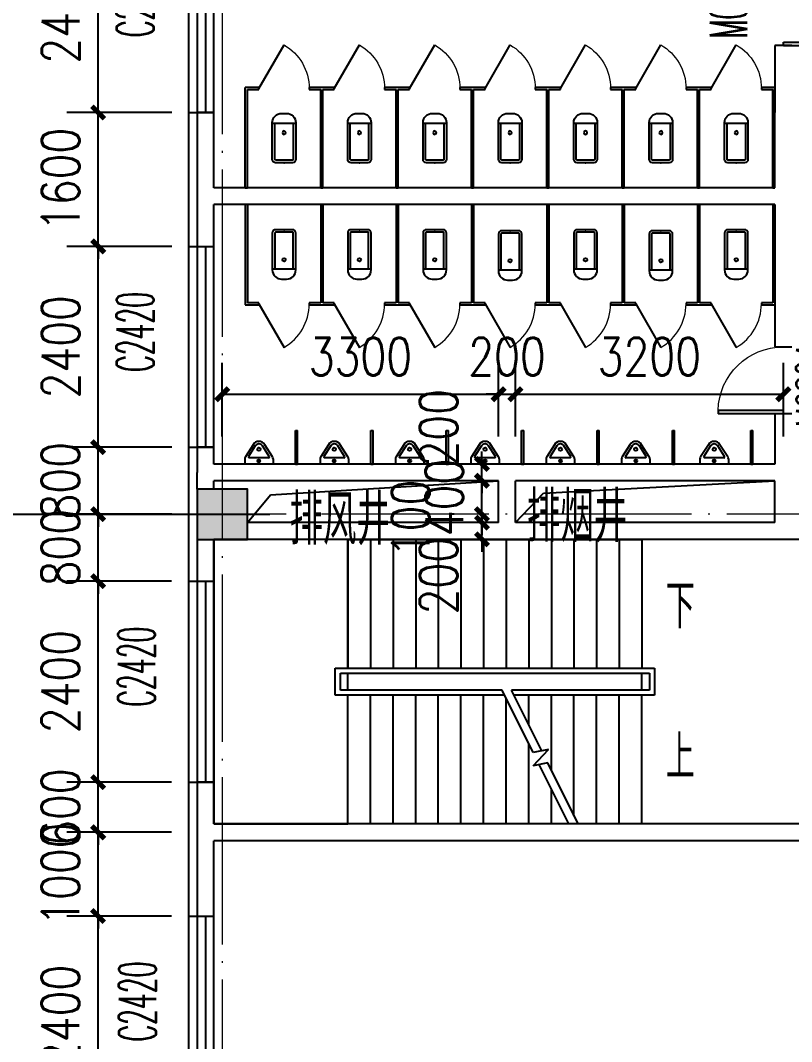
# Model space of a CAD drawing. Extents: x 1417642 to 3570900, y 124798 to 1191112.
# Drawn here: x 1508993 to 1518201, y 184533 to 196733 of the extents above; entities that cross this region are included whole.
import ezdxf

# ---------------------------------------------------------------- set-up
doc = ezdxf.new("R2010")
doc.units = 0
doc.header["$LTSCALE"] = 1000
doc.header["$MEASUREMENT"] = 0
doc.linetypes.add('DOTE', pattern=[2.42, 2, -0.2, 0.02, -0.2])
doc.layers.get('0').update_dxf_attribs({"linetype": 'CONTINUOUS'})
doc.layers.get('Defpoints').update_dxf_attribs({"linetype": 'CONTINUOUS'})
for name, color, linetype in [('colu', 2, 'CONTINUOUS'), ('COLUMN', 9, 'CONTINUOUS'), ('DIM_SYMB', 3, 'CONTINUOUS'), ('DOTE', 1, 'DOTE'), ('LATRINE', 6, 'CONTINUOUS'), ('LVTRY', 6, 'CONTINUOUS'), ('PUB_DIM', 3, 'CONTINUOUS'), ('PUB_HATCH', 8, 'CONTINUOUS'), ('PUB_TEXT', 40, 'CONTINUOUS'), ('STAIR', 2, 'CONTINUOUS'), ('SURFACE', 6, 'CONTINUOUS'), ('tiaozheng', 20, 'CONTINUOUS'), ('WALL', 4, 'CONTINUOUS'), ('WINDOW', 2, 'CONTINUOUS'), ('WINDOW_TEXT', 7, 'CONTINUOUS'), ('屋面轮廓', 101, 'CONTINUOUS'), ('柱填充', 8, 'CONTINUOUS')]:
    doc.layers.add(name, color=color, linetype=linetype)
doc.styles.add('_TCH_DIM', font='ROMANS', dxfattribs={"width": 0.7, "bigfont": 'Z'})
doc.styles.add('_TCH_WINDOW', font='ROMANS.shx', dxfattribs={"width": 0.7, "height": 400, "bigfont": 'Z.shx'})
doc.styles.add('DIM_FONT', font='SIMPLEX.shx', dxfattribs={"width": 0.8})
doc.styles.add('Z', font='ROMANS', dxfattribs={"width": 0.7, "bigfont": 'Z'})
doc.dimstyles.new('DIMN150', dxfattribs={"dimscale": 1.5, "dimtxt": 300, "dimasz": 100, "dimexe": 250, "dimexo": 300, "dimgap": 150, "dimtad": 1, "dimdec": 0, "dimzin": 0, "dimdsep": 46, "dimtxsty": 'DIM_FONT', "dimblk": 'ARCHTICK', "dimcen": 0.09, "dimdle": 1.5, "dimclrt": 7, "dimazin": 2, "dimtfac": 1, "dimtdec": 0, "dimtix": 1, "dimtmove": 2, "dimatfit": 3, "dimldrblk": 'ARCHTICK', "dimfxl": 1, "dimtolj": 1, "dimtzin": 0, "dimarcsym": 0})

# ---------------------------------------------------------------- blocks, each defined once
blk = doc.blocks.new('i89')
at = {"layer": '柱填充'}
h = blk.add_hatch(color=256, dxfattribs=at)
h.paths.add_polyline_path([(1555333, 501498), (1555333, 502098), (1554733, 502098), (1554733, 501498)])
h.paths.add_polyline_path([(1525733, 501498), (1525733, 502098), (1525133, 502098), (1525133, 501498)])
h.paths.add_polyline_path([(1517733, 501498), (1517733, 502098), (1517133, 502098), (1517133, 501498)])
h.paths.add_polyline_path([(1509733, 501498), (1509733, 502098), (1509133, 502098), (1509133, 501498)])
h.paths.add_polyline_path([(1501733, 501498), (1501733, 502098), (1501133, 502098), (1501133, 501498)])
h.paths.add_polyline_path([(1498133, 501498), (1498133, 502098), (1497533, 502098), (1497533, 501498)])
h.paths.add_polyline_path([(1498133, 529448), (1498133, 530148), (1497433, 530148), (1497433, 529448)])
h.paths.add_polyline_path([(1498133, 537448), (1498133, 538148), (1497433, 538148), (1497433, 537448)])
h.paths.add_polyline_path([(1541783, 545398), (1541783, 546098), (1541083, 546098), (1541083, 545398)])
h.paths.add_polyline_path([(1565333, 559098), (1565333, 559698), (1564733, 559698), (1564733, 559098)])
h.paths.add_polyline_path([(1565383, 549098), (1565383, 549798), (1564683, 549798), (1564683, 549098)])
h.paths.add_polyline_path([(1565333, 545498), (1565333, 546098), (1564733, 546098), (1564733, 545498)])
h.paths.add_polyline_path([(1565383, 538098), (1564683, 538098), (1564683, 537498), (1565383, 537498)])
h.paths.add_polyline_path([(1565333, 529498), (1565333, 530098), (1564733, 530098), (1564733, 529498)])
h.paths.add_polyline_path([(1565333, 519498), (1565333, 520098), (1564733, 520098), (1564733, 519498)])
h.paths.add_polyline_path([(1565333, 511498), (1565333, 512098), (1564733, 512098), (1564733, 511498)])
h.paths.add_polyline_path([(1565333, 501498), (1565333, 502098), (1564733, 502098), (1564733, 501498)])
h.paths.add_polyline_path([(1555333, 559098), (1555333, 559698), (1554733, 559698), (1554733, 559098)])
h.paths.add_polyline_path([(1555333, 549098), (1555333, 549698), (1554733, 549698), (1554733, 549098)])
h.paths.add_polyline_path([(1555333, 545498), (1555333, 546098), (1554733, 546098), (1554733, 545498)])
h.paths.add_polyline_path([(1555333, 537498), (1555333, 538098), (1554733, 538098), (1554733, 537498)])
h.paths.add_polyline_path([(1555433, 529448), (1555433, 530148), (1554733, 530148), (1554733, 529448)])
h.paths.add_polyline_path([(1555433, 519448), (1555433, 520148), (1554733, 520148), (1554733, 519448)])
h.paths.add_polyline_path([(1555433, 511498), (1555433, 512198), (1554733, 512198), (1554733, 511498)])
h.paths.add_polyline_path([(1551733, 557298), (1551733, 557898), (1551133, 557898), (1551133, 557298)])
h.paths.add_polyline_path([(1551783, 549098), (1551783, 549798), (1551083, 549798), (1551083, 549098)])
h.paths.add_polyline_path([(1551733, 545498), (1551733, 546098), (1551133, 546098), (1551133, 545498)])
h.paths.add_polyline_path([(1551733, 537498), (1551733, 538098), (1551133, 538098), (1551133, 537498)])
h.paths.add_polyline_path([(1551733, 529498), (1551733, 530098), (1551133, 530098), (1551133, 529498)])
h.paths.add_polyline_path([(1551733, 519498), (1551733, 520098), (1551133, 520098), (1551133, 519498)])
h.paths.add_polyline_path([(1551783, 511498), (1551783, 512198), (1551083, 512198), (1551083, 511498)])
h.paths.add_polyline_path([(1551733, 501498), (1551733, 502098), (1551133, 502098), (1551133, 501498)])
h.paths.add_polyline_path([(1541733, 559098), (1541733, 559698), (1541133, 559698), (1541133, 559098)])
h.paths.add_polyline_path([(1541733, 557298), (1541733, 557898), (1541133, 557898), (1541133, 557298)])
h.paths.add_polyline_path([(1541783, 549098), (1541783, 549798), (1541083, 549798), (1541083, 549098)])
h.paths.add_polyline_path([(1541733, 537498), (1541733, 538298), (1541133, 538298), (1541133, 537498)])
h.paths.add_polyline_path([(1541733, 519298), (1541733, 520098), (1541133, 520098), (1541133, 519298)])
h.paths.add_polyline_path([(1541833, 511498), (1541833, 512298), (1541033, 512298), (1541033, 511498)])
h.paths.add_polyline_path([(1541733, 501498), (1541733, 502098), (1541133, 502098), (1541133, 501498)])
h.paths.add_polyline_path([(1533733, 559098), (1533733, 559698), (1533133, 559698), (1533133, 559098)])
h.paths.add_polyline_path([(1533783, 549098), (1533783, 549798), (1533083, 549798), (1533083, 549098)])
h.paths.add_polyline_path([(1533733, 545498), (1533733, 546098), (1533133, 546098), (1533133, 545498)])
h.paths.add_polyline_path([(1533733, 537498), (1533733, 538298), (1533133, 538298), (1533133, 537498)])
h.paths.add_polyline_path([(1533733, 519298), (1533733, 520098), (1533133, 520098), (1533133, 519298)])
h.paths.add_polyline_path([(1533833, 511498), (1533833, 512298), (1533033, 512298), (1533033, 511498)])
h.paths.add_polyline_path([(1533733, 501498), (1533733, 502098), (1533133, 502098), (1533133, 501498)])
h.paths.add_polyline_path([(1525733, 559098), (1525733, 559698), (1525133, 559698), (1525133, 559098)])
h.paths.add_polyline_path([(1525783, 549098), (1525783, 549798), (1525083, 549798), (1525083, 549098)])
h.paths.add_polyline_path([(1525733, 545498), (1525733, 546098), (1525133, 546098), (1525133, 545498)])
h.paths.add_polyline_path([(1525733, 537498), (1525733, 538298), (1525133, 538298), (1525133, 537498)])
h.paths.add_polyline_path([(1525733, 519298), (1525733, 520098), (1525133, 520098), (1525133, 519298)])
h.paths.add_polyline_path([(1525833, 511498), (1525833, 512298), (1525033, 512298), (1525033, 511498)])
h.paths.add_polyline_path([(1517733, 559098), (1517733, 559698), (1517133, 559698), (1517133, 559098)])
h.paths.add_polyline_path([(1517783, 549098), (1517783, 549798), (1517083, 549798), (1517083, 549098)])
h.paths.add_polyline_path([(1517733, 545498), (1517733, 546098), (1517133, 546098), (1517133, 545498)])
h.paths.add_polyline_path([(1517733, 537498), (1517733, 538298), (1517133, 538298), (1517133, 537498)])
h.paths.add_polyline_path([(1517733, 519298), (1517733, 520098), (1517133, 520098), (1517133, 519298)])
h.paths.add_polyline_path([(1517833, 511498), (1517833, 512298), (1517033, 512298), (1517033, 511498)])
h.paths.add_polyline_path([(1509733, 559098), (1509733, 559698), (1509133, 559698), (1509133, 559098)])
h.paths.add_polyline_path([(1509783, 549098), (1509783, 549798), (1509083, 549798), (1509083, 549098)])
h.paths.add_polyline_path([(1509733, 545498), (1509733, 546098), (1509133, 546098), (1509133, 545498)])
h.paths.add_polyline_path([(1509733, 537498), (1509733, 538298), (1509133, 538298), (1509133, 537498)])
h.paths.add_polyline_path([(1509733, 519298), (1509733, 520098), (1509133, 520098), (1509133, 519298)])
h.paths.add_polyline_path([(1509833, 511498), (1509833, 512298), (1509033, 512298), (1509033, 511498)])
h.paths.add_polyline_path([(1509733, 480798), (1509733, 481398), (1509133, 481398), (1509133, 480798)])
h.paths.add_polyline_path([(1501733, 559098), (1501733, 559698), (1501133, 559698), (1501133, 559098)])
h.paths.add_polyline_path([(1501733, 549098), (1501733, 549698), (1501133, 549698), (1501133, 549098)])
h.paths.add_polyline_path([(1501733, 545498), (1501733, 546098), (1501133, 546098), (1501133, 545498)])
h.paths.add_polyline_path([(1501733, 537498), (1501733, 538098), (1501133, 538098), (1501133, 537498)])
h.paths.add_polyline_path([(1501733, 529498), (1501733, 530098), (1501133, 530098), (1501133, 529498)])
h.paths.add_polyline_path([(1501733, 519498), (1501733, 520098), (1501133, 520098), (1501133, 519498)])
h.paths.add_polyline_path([(1501833, 511498), (1501833, 512198), (1501133, 512198), (1501133, 511498)])
h.paths.add_polyline_path([(1501733, 480798), (1501733, 481398), (1501133, 481398), (1501133, 480798)])
h.paths.add_polyline_path([(1498133, 559098), (1498133, 559698), (1497533, 559698), (1497533, 559098)])
h.paths.add_polyline_path([(1498183, 549098), (1498183, 549798), (1497483, 549798), (1497483, 549098)])
h.paths.add_polyline_path([(1498133, 545498), (1498133, 546098), (1497533, 546098), (1497533, 545498)])
h.paths.add_polyline_path([(1498133, 519448), (1498133, 520148), (1497433, 520148), (1497433, 519448)])
h.paths.add_polyline_path([(1498133, 511448), (1498133, 512148), (1497433, 512148), (1497433, 511448)])
h.paths.add_polyline_path([(1498133, 480798), (1498133, 481398), (1497533, 481398), (1497533, 480798)])
h.paths.add_polyline_path([(1488133, 559098), (1488133, 559698), (1487533, 559698), (1487533, 559098)])
h.paths.add_polyline_path([(1488233, 549098), (1488233, 549798), (1487533, 549798), (1487533, 549098)])
h.paths.add_polyline_path([(1488133, 545498), (1488133, 546098), (1487533, 546098), (1487533, 545498)])
h.paths.add_polyline_path([(1488133, 537498), (1488133, 538098), (1487533, 538098), (1487533, 537498)])
h.paths.add_polyline_path([(1488133, 529498), (1488133, 530098), (1487533, 530098), (1487533, 529498)])
h.paths.add_polyline_path([(1488133, 519498), (1488133, 520098), (1487533, 520098), (1487533, 519498)])
h.paths.add_polyline_path([(1488133, 511498), (1488133, 512098), (1487533, 512098), (1487533, 511498)])
h.paths.add_polyline_path([(1488133, 501498), (1488133, 502098), (1487533, 502098), (1487533, 501498)])
h.paths.add_polyline_path([(1488133, 480798), (1488133, 481398), (1487533, 481398), (1487533, 480798)])
h.paths.add_polyline_path([(1498133, 484398), (1498133, 485198), (1497433, 485198), (1497433, 484398)])
h.paths.add_polyline_path([(1498134, 496298), (1498134, 497098), (1497433, 497098), (1497433, 496298)])
h.paths.add_polyline_path([(1487533, 497098), (1487533, 496298), (1488233, 496298), (1488233, 497098)])
h.paths.add_polyline_path([(1487533, 485198), (1487533, 484398), (1488233, 484398), (1488233, 485198)])
h.paths.add_polyline_path([(1509733, 496298), (1509733, 497098), (1509033, 497098), (1509033, 496298)])
h.paths.add_polyline_path([(1509733, 484398), (1509733, 485198), (1509033, 485198), (1509033, 484398)])
at = {"layer": 'colu'}
blk.add_lwpolyline([(1488133, 511498), (1488133, 512098), (1487533, 512098), (1487533, 511498)], close=True, dxfattribs=at)
blk = doc.blocks.new('_ArchTick')
at = {"color": 0, "linetype": 'ByBlock', "const_width": 0.4}
blk.add_lwpolyline([(-0.5, -0.5), (0.5, 0.5)], dxfattribs=at)
blk = doc.blocks.new('*D52')
at = {"layer": 'Defpoints', "color": 0}
for p in [(1514504, 191433), (1514622, 191433), (1514622, 191233)]:
    blk.add_point(p, dxfattribs=at)
at = {"layer": 'PUB_DIM', "color": 0, "lineweight": -2}
for p, q in [((1514504, 191433), (1514504, 191583)), ((1514172, 191433), (1514129, 191433)), ((1514504, 191233), (1514504, 191433)), ((1514172, 191233), (1514129, 191233)), ((1514504, 191233), (1514504, 191083))]:
    blk.add_line(p, q, dxfattribs=at)
at = {"layer": 'PUB_DIM', "color": 0, "lineweight": -2, "xscale": 150, "yscale": 150, "zscale": 150}
for p, rotation in [((1514504, 191433), 270), ((1514504, 191233), 90)]:
    blk.add_blockref('_ArchTick', p, dxfattribs=dict(at, rotation=rotation))
at = {"layer": 'PUB_DIM', "color": 7, "insert": (1513986, 191866), "char_height": 450, "attachment_point": 5, "rotation": 90, "style": 'DIM_FONT'}
blk.add_mtext('\\A1;200', dxfattribs=at)
blk = doc.blocks.new('*D53')
at = {"layer": 'Defpoints', "color": 0}
for p in [(1514504, 191233), (1514622, 191233), (1514622, 190833)]:
    blk.add_point(p, dxfattribs=at)
at = {"layer": 'PUB_DIM', "color": 0, "lineweight": -2}
for p, q in [((1514504, 191233), (1514504, 191383)), ((1514172, 191233), (1514129, 191233)), ((1514504, 190833), (1514504, 191233)), ((1514172, 190833), (1514129, 190833)), ((1514504, 190833), (1514504, 190683))]:
    blk.add_line(p, q, dxfattribs=at)
at = {"layer": 'PUB_DIM', "color": 0, "lineweight": -2, "xscale": 150, "yscale": 150, "zscale": 150}
for p, rotation in [((1514504, 191233), 270), ((1514504, 190833), 90)]:
    blk.add_blockref('_ArchTick', p, dxfattribs=dict(at, rotation=rotation))
at = {"layer": 'PUB_DIM', "color": 7, "insert": (1514054, 191033), "char_height": 450, "attachment_point": 5, "rotation": 90, "style": 'DIM_FONT'}
blk.add_mtext('\\A1;400', dxfattribs=at)
blk = doc.blocks.new('*D54')
at = {"layer": 'Defpoints', "color": 0}
for p in [(1514504, 190833), (1514622, 190833), (1514622, 190733)]:
    blk.add_point(p, dxfattribs=at)
at = {"layer": 'PUB_DIM', "color": 0, "lineweight": -2}
for p, q in [((1514504, 190833), (1514504, 190983)), ((1514172, 190833), (1514129, 190833)), ((1514504, 190733), (1514504, 190833)), ((1514172, 190733), (1514129, 190733)), ((1514504, 190733), (1514504, 190583))]:
    blk.add_line(p, q, dxfattribs=at)
at = {"layer": 'PUB_DIM', "color": 0, "lineweight": -2, "xscale": 150, "yscale": 150, "zscale": 150}
for p, rotation in [((1514504, 190833), 270), ((1514504, 190733), 90)]:
    blk.add_blockref('_ArchTick', p, dxfattribs=dict(at, rotation=rotation))
at = {"layer": 'PUB_DIM', "color": 7, "insert": (1513653, 190783), "char_height": 450, "attachment_point": 5, "rotation": 90, "style": 'DIM_FONT'}
blk.add_mtext('\\A1;100', dxfattribs=at)
blk = doc.blocks.new('*D55')
at = {"layer": 'Defpoints', "color": 0}
for p in [(1514504, 190733), (1514622, 190733), (1514622, 190533)]:
    blk.add_point(p, dxfattribs=at)
at = {"layer": 'PUB_DIM', "color": 0, "lineweight": -2}
for p, q in [((1514504, 190733), (1514504, 190883)), ((1514172, 190733), (1514129, 190733)), ((1514504, 190533), (1514504, 190733)), ((1514172, 190533), (1514129, 190533)), ((1514504, 190533), (1514504, 190383))]:
    blk.add_line(p, q, dxfattribs=at)
at = {"layer": 'PUB_DIM', "color": 0, "lineweight": -2, "xscale": 150, "yscale": 150, "zscale": 150}
for p, rotation in [((1514504, 190733), 270), ((1514504, 190533), 90)]:
    blk.add_blockref('_ArchTick', p, dxfattribs=dict(at, rotation=rotation))
at = {"layer": 'PUB_DIM', "color": 7, "insert": (1513986, 190099), "char_height": 450, "attachment_point": 5, "rotation": 90, "style": 'DIM_FONT'}
blk.add_mtext('\\A1;200', dxfattribs=at)
blk = doc.blocks.new('*D56')
at = {"layer": 'Defpoints', "color": 0}
for p in [(1514703, 192267), (1511403, 191312), (1514703, 191312)]:
    blk.add_point(p, dxfattribs=at)
at = {"layer": 'PUB_DIM', "color": 0, "lineweight": -2}
for p, q in [((1511403, 191762), (1511403, 192642)), ((1514703, 191762), (1514703, 192642)), ((1511401, 192267), (1514705, 192267))]:
    blk.add_line(p, q, dxfattribs=at)
at = {"layer": 'PUB_DIM', "color": 0, "lineweight": -2, "xscale": 150, "yscale": 150, "zscale": 150, "rotation": 180}
blk.add_blockref('_ArchTick', (1511403, 192267), dxfattribs=at)
at = {"layer": 'PUB_DIM', "color": 0, "lineweight": -2, "xscale": 150, "yscale": 150, "zscale": 150}
blk.add_blockref('_ArchTick', (1514703, 192267), dxfattribs=at)
at = {"layer": 'PUB_DIM', "color": 7, "insert": (1513053, 192717), "char_height": 450, "attachment_point": 5, "style": 'DIM_FONT'}
blk.add_mtext('\\A1;3300', dxfattribs=at)
blk = doc.blocks.new('*D57')
at = {"layer": 'Defpoints', "color": 0}
for p in [(1514903, 192267), (1514703, 191312), (1514903, 191312)]:
    blk.add_point(p, dxfattribs=at)
at = {"layer": 'PUB_DIM', "color": 0, "lineweight": -2}
for p, q in [((1514703, 191762), (1514703, 192642)), ((1514903, 191762), (1514903, 192642)), ((1514703, 192267), (1514553, 192267)), ((1514703, 192267), (1514903, 192267)), ((1514903, 192267), (1515053, 192267))]:
    blk.add_line(p, q, dxfattribs=at)
at = {"layer": 'PUB_DIM', "color": 0, "lineweight": -2, "xscale": 150, "yscale": 150, "zscale": 150}
blk.add_blockref('_ArchTick', (1514703, 192267), dxfattribs=at)
at = {"layer": 'PUB_DIM', "color": 0, "lineweight": -2, "xscale": 150, "yscale": 150, "zscale": 150, "rotation": 180}
blk.add_blockref('_ArchTick', (1514903, 192267), dxfattribs=at)
at = {"layer": 'PUB_DIM', "color": 7, "insert": (1514803, 192717), "char_height": 450, "attachment_point": 5, "style": 'DIM_FONT'}
blk.add_mtext('\\A1;200', dxfattribs=at)
blk = doc.blocks.new('*D58')
at = {"layer": 'Defpoints', "color": 0}
for p in [(1518103, 192267), (1514903, 191312), (1518103, 191312)]:
    blk.add_point(p, dxfattribs=at)
at = {"layer": 'PUB_DIM', "color": 0, "lineweight": -2}
for p, q in [((1514903, 191762), (1514903, 192642)), ((1518103, 191762), (1518103, 192642)), ((1514901, 192267), (1518105, 192267))]:
    blk.add_line(p, q, dxfattribs=at)
at = {"layer": 'PUB_DIM', "color": 0, "lineweight": -2, "xscale": 150, "yscale": 150, "zscale": 150, "rotation": 180}
blk.add_blockref('_ArchTick', (1514903, 192267), dxfattribs=at)
at = {"layer": 'PUB_DIM', "color": 0, "lineweight": -2, "xscale": 150, "yscale": 150, "zscale": 150}
blk.add_blockref('_ArchTick', (1518103, 192267), dxfattribs=at)
at = {"layer": 'PUB_DIM', "color": 7, "insert": (1516503, 192717), "char_height": 450, "attachment_point": 5, "style": 'DIM_FONT'}
blk.add_mtext('\\A1;3200', dxfattribs=at)
blk = doc.blocks.new('*D558')
at = {"layer": 'Defpoints', "color": 0}
for p in [(1509922, 198033), (1511250, 198033), (1511249, 195633)]:
    blk.add_point(p, dxfattribs=at)
at = {"layer": 'PUB_DIM', "color": 0, "lineweight": -2}
for p, q in [((1510800, 198033), (1509547, 198033)), ((1509922, 195631), (1509922, 198035)), ((1510799, 195633), (1509547, 195633))]:
    blk.add_line(p, q, dxfattribs=at)
at = {"layer": 'PUB_DIM', "color": 0, "lineweight": -2, "xscale": 150, "yscale": 150, "zscale": 150}
for p, rotation in [((1509922, 198033), 89.99045088805158), ((1509922, 195633), 269.9904508880516)]:
    blk.add_blockref('_ArchTick', p, dxfattribs=dict(at, rotation=rotation))
at = {"layer": 'PUB_DIM', "color": 7, "insert": (1509472, 196833), "char_height": 450, "attachment_point": 5, "rotation": 89.9905, "style": 'DIM_FONT'}
blk.add_mtext('\\A1;2400', dxfattribs=at)
blk = doc.blocks.new('*D559')
at = {"layer": 'Defpoints', "color": 0}
for p in [(1509922, 195633), (1511249, 195633), (1511249, 194033)]:
    blk.add_point(p, dxfattribs=at)
at = {"layer": 'PUB_DIM', "color": 0, "lineweight": -2}
for p, q in [((1509922, 195633), (1509922, 195783)), ((1510799, 195633), (1509547, 195633)), ((1509922, 194033), (1509922, 195633)), ((1510799, 194033), (1509547, 194033)), ((1509922, 194033), (1509922, 193883))]:
    blk.add_line(p, q, dxfattribs=at)
at = {"layer": 'PUB_DIM', "color": 0, "lineweight": -2, "xscale": 150, "yscale": 150, "zscale": 150}
for p, rotation in [((1509922, 195633), 269.9904508880535), ((1509922, 194033), 89.99045088805356)]:
    blk.add_blockref('_ArchTick', p, dxfattribs=dict(at, rotation=rotation))
at = {"layer": 'PUB_DIM', "color": 7, "insert": (1509472, 194833), "char_height": 450, "attachment_point": 5, "rotation": 89.9905, "style": 'DIM_FONT'}
blk.add_mtext('\\A1;1600', dxfattribs=at)
blk = doc.blocks.new('*D560')
at = {"layer": 'Defpoints', "color": 0}
for p in [(1509922, 194033), (1511249, 194033), (1511249, 191633)]:
    blk.add_point(p, dxfattribs=at)
at = {"layer": 'PUB_DIM', "color": 0, "lineweight": -2}
for p, q in [((1510799, 194033), (1509547, 194033)), ((1509921, 191631), (1509922, 194035)), ((1510799, 191633), (1509546, 191633))]:
    blk.add_line(p, q, dxfattribs=at)
at = {"layer": 'PUB_DIM', "color": 0, "lineweight": -2, "xscale": 150, "yscale": 150, "zscale": 150}
for p, rotation in [((1509922, 194033), 89.99045088805106), ((1509921, 191633), 269.9904508880511)]:
    blk.add_blockref('_ArchTick', p, dxfattribs=dict(at, rotation=rotation))
at = {"layer": 'PUB_DIM', "color": 7, "insert": (1509472, 192833), "char_height": 450, "attachment_point": 5, "rotation": 89.9905, "style": 'DIM_FONT'}
blk.add_mtext('\\A1;2400', dxfattribs=at)
blk = doc.blocks.new('*D561')
at = {"layer": 'Defpoints', "color": 0}
for p in [(1509921, 191633), (1511249, 191633), (1511249, 190833)]:
    blk.add_point(p, dxfattribs=at)
at = {"layer": 'PUB_DIM', "color": 0, "lineweight": -2}
for p, q in [((1509921, 191633), (1509921, 191783)), ((1510799, 191633), (1509546, 191633)), ((1509921, 190833), (1509921, 191633)), ((1510799, 190833), (1509546, 190833)), ((1509921, 190833), (1509921, 190683))]:
    blk.add_line(p, q, dxfattribs=at)
at = {"layer": 'PUB_DIM', "color": 0, "lineweight": -2, "xscale": 150, "yscale": 150, "zscale": 150}
for p, rotation in [((1509921, 191633), 269.990450888055), ((1509921, 190833), 89.99045088805498)]:
    blk.add_blockref('_ArchTick', p, dxfattribs=dict(at, rotation=rotation))
at = {"layer": 'PUB_DIM', "color": 7, "insert": (1509471, 191233), "char_height": 450, "attachment_point": 5, "rotation": 89.9905, "style": 'DIM_FONT'}
blk.add_mtext('\\A1;800', dxfattribs=at)
blk = doc.blocks.new('*D562')
at = {"layer": 'Defpoints', "color": 0}
for p in [(1509921, 190833), (1511249, 190833), (1511248, 190033)]:
    blk.add_point(p, dxfattribs=at)
at = {"layer": 'PUB_DIM', "color": 0, "lineweight": -2}
for p, q in [((1509921, 190833), (1509921, 190983)), ((1510799, 190833), (1509546, 190833)), ((1509921, 190033), (1509921, 190833)), ((1510798, 190033), (1509546, 190033)), ((1509921, 190033), (1509921, 189883))]:
    blk.add_line(p, q, dxfattribs=at)
at = {"layer": 'PUB_DIM', "color": 0, "lineweight": -2, "xscale": 150, "yscale": 150, "zscale": 150}
for p, rotation in [((1509921, 190833), 269.9904508880487), ((1509921, 190033), 89.99045088804874)]:
    blk.add_blockref('_ArchTick', p, dxfattribs=dict(at, rotation=rotation))
at = {"layer": 'PUB_DIM', "color": 7, "insert": (1509471, 190433), "char_height": 450, "attachment_point": 5, "rotation": 89.9905, "style": 'DIM_FONT'}
blk.add_mtext('\\A1;800', dxfattribs=at)
blk = doc.blocks.new('*D563')
at = {"layer": 'Defpoints', "color": 0}
for p in [(1509921, 190033), (1511248, 190033), (1511248, 187633)]:
    blk.add_point(p, dxfattribs=at)
at = {"layer": 'PUB_DIM', "color": 0, "lineweight": -2}
for p, q in [((1510798, 190033), (1509546, 190033)), ((1509921, 187631), (1509921, 190035)), ((1510798, 187633), (1509546, 187633))]:
    blk.add_line(p, q, dxfattribs=at)
at = {"layer": 'PUB_DIM', "color": 0, "lineweight": -2, "xscale": 150, "yscale": 150, "zscale": 150}
for p, rotation in [((1509921, 190033), 89.99045088805185), ((1509921, 187633), 269.9904508880518)]:
    blk.add_blockref('_ArchTick', p, dxfattribs=dict(at, rotation=rotation))
at = {"layer": 'PUB_DIM', "color": 7, "insert": (1509471, 188833), "char_height": 450, "attachment_point": 5, "rotation": 89.9905, "style": 'DIM_FONT'}
blk.add_mtext('\\A1;2400', dxfattribs=at)
blk = doc.blocks.new('*D564')
at = {"layer": 'Defpoints', "color": 0}
for p in [(1509921, 187633), (1511248, 187633), (1511248, 187033)]:
    blk.add_point(p, dxfattribs=at)
at = {"layer": 'PUB_DIM', "color": 0, "lineweight": -2}
for p, q in [((1509921, 187633), (1509921, 187783)), ((1510798, 187633), (1509546, 187633)), ((1509921, 187033), (1509921, 187633)), ((1510798, 187033), (1509546, 187033)), ((1509921, 187033), (1509921, 186883))]:
    blk.add_line(p, q, dxfattribs=at)
at = {"layer": 'PUB_DIM', "color": 0, "lineweight": -2, "xscale": 150, "yscale": 150, "zscale": 150}
for p, rotation in [((1509921, 187633), 269.9904508880698), ((1509921, 187033), 89.99045088806977)]:
    blk.add_blockref('_ArchTick', p, dxfattribs=dict(at, rotation=rotation))
at = {"layer": 'PUB_DIM', "color": 7, "insert": (1509471, 187333), "char_height": 450, "attachment_point": 5, "rotation": 89.9905, "style": 'DIM_FONT'}
blk.add_mtext('\\A1;600', dxfattribs=at)
blk = doc.blocks.new('*D565')
at = {"layer": 'Defpoints', "color": 0}
for p in [(1509921, 187033), (1511248, 187033), (1511248, 186033)]:
    blk.add_point(p, dxfattribs=at)
at = {"layer": 'PUB_DIM', "color": 0, "lineweight": -2}
for p, q in [((1509921, 187033), (1509921, 187183)), ((1510798, 187033), (1509546, 187033)), ((1509920, 186033), (1509921, 187033)), ((1510798, 186033), (1509545, 186033)), ((1509920, 186033), (1509920, 185883))]:
    blk.add_line(p, q, dxfattribs=at)
at = {"layer": 'PUB_DIM', "color": 0, "lineweight": -2, "xscale": 150, "yscale": 150, "zscale": 150}
for p, rotation in [((1509921, 187033), 269.9904508880431), ((1509920, 186033), 89.99045088804309)]:
    blk.add_blockref('_ArchTick', p, dxfattribs=dict(at, rotation=rotation))
at = {"layer": 'PUB_DIM', "color": 7, "insert": (1509470, 186533), "char_height": 450, "attachment_point": 5, "rotation": 89.9905, "style": 'DIM_FONT'}
blk.add_mtext('\\A1;1000', dxfattribs=at)
blk = doc.blocks.new('*D566')
at = {"layer": 'Defpoints', "color": 0}
for p in [(1509920, 186033), (1511248, 186033), (1511247, 183633)]:
    blk.add_point(p, dxfattribs=at)
at = {"layer": 'PUB_DIM', "color": 0, "lineweight": -2}
for p, q in [((1510798, 186033), (1509545, 186033)), ((1509920, 183631), (1509920, 186035)), ((1510797, 183633), (1509545, 183633))]:
    blk.add_line(p, q, dxfattribs=at)
at = {"layer": 'PUB_DIM', "color": 0, "lineweight": -2, "xscale": 150, "yscale": 150, "zscale": 150}
for p, rotation in [((1509920, 186033), 89.99045088805187), ((1509920, 183633), 269.9904508880519)]:
    blk.add_blockref('_ArchTick', p, dxfattribs=dict(at, rotation=rotation))
at = {"layer": 'PUB_DIM', "color": 7, "insert": (1509470, 184833), "char_height": 450, "attachment_point": 5, "rotation": 89.9905, "style": 'DIM_FONT'}
blk.add_mtext('\\A1;2400', dxfattribs=at)
blk = doc.blocks.new('_FZH')
blk.add_lwpolyline([(-0.5, -0.5), (0.5, -0.5), (0.5, 0.5), (-0.5, 0.5)], close=True)
at = {"layer": 'PUB_HATCH'}
blk.add_solid([(-0.5, -0.5), (0.5, -0.5), (-0.5, 0.5), (0.5, 0.5)], dxfattribs=at)
blk = doc.blocks.new('$TCHSYS$WIN2D')
for p, q in [((-0.5, 0.5), (0.5, 0.5)), ((-0.5, 0.5), (-0.5, -0.5)), ((0.5, 0.5), (0.5, -0.5)), ((0.5, 0.1667), (-0.5, 0.1667)), ((0.5, -0.1667), (-0.5, -0.1667)), ((-0.5, -0.5), (0.5, -0.5))]:
    blk.add_line(p, q)
blk = doc.blocks.new('$lvtry$00000200')
for p, q in [((-140, -40, 0), (-140, -480, 0)), ((-110, -40, 0), (-110, -470, 0)), ((100, 0, 0), (-100, 0, 0)), ((100, -30, 0), (-100, -30, 0)), ((110, -470, 0), (110, -40, 0)), ((140, -480, 0), (140, -40, 0)), ((140, -470, 0), (-140, -470, 0)), ((-30, -590, 0), (30, -590, 0))]:
    blk.add_line(p, q)
blk.add_circle((0, -359, 0), 20)
for centre, radius, start, end in [((-100, -40, 0), 40, 90, 180), ((-100, -40, 0), 10, 90, 180), ((100, -40, 0), 40, 0, 90), ((100, -40, 0), 10, 0, 90), ((-30, -480, 0), 110, 180, 270), ((30, -480, 0), 110, 270, 0)]:
    blk.add_arc(centre, radius, start, end)
blk.add_point((0, 0))
blk = doc.blocks.new('$TCHSYS$APDOOR2D')
blk.add_line((0.5, 0), (0, 0.866))
at = {"lineweight": 13}
blk.add_arc((0.5, 0), 1, 120, 180, dxfattribs=at)
blk = doc.blocks.new('$lvtry$00000219')
for p, q in [((-170, 0, 0), (170, 0, 0)), ((-170, -61, 0), (-170, 0, 0)), ((170, -61, 0), (170, 0, 0)), ((-162, -88, 0), (-69, -231, 0)), ((-124, -91, 0), (-43, -216, 0)), ((-116, -76, 0), (116, -76, 0)), ((43, -216, 0), (124, -91, 0)), ((69, -231, 0), (162, -88, 0))]:
    blk.add_line(p, q)
for centre, radius in [((0, -38, 0), 17.7), ((0, -177, 0), 20)]:
    blk.add_circle(centre, radius)
for centre, radius, start, end in [((-120, -61, 0), 50, 180, 213.0863), ((-116, -86, 0), 10, 90, 213.0863), ((116, -86, 0), 10, 326.9137, 90), ((120, -61, 0), 50, 326.9137, 0), ((0, -191, 0), 80, 210, 330), ((0, -191, 0), 50, 210, 330)]:
    blk.add_arc(centre, radius, start, end)
blk.add_point((0, -38, 0))
blk = doc.blocks.new('$DorLib2D$00000001')
for p, q in [((0.45, 0.975), (0.5, 0.975)), ((0.45, 0), (0.45, 0.975)), ((0.5, 0), (0.5, 0.975)), ((0.5, 0), (0.45, 0))]:
    blk.add_line(p, q)
at = {"lineweight": 13}
blk.add_arc((0.475, 0), 0.975, 91.4693, 180, dxfattribs=at)

msp = doc.modelspace()

# ---------------------------------------------------------------- linework, layer by layer
at = {"layer": 'DIM_SYMB'}
for points in [[(1516548.1, 189732.7, 0, 0, 0), (1512103.1, 189732.7, 0, 0, 0), (1512103.1, 187932.7, 0, 0, 0), (1514613.1, 187932.7, 120, 0, 0), (1515063.1, 187932.7, 0, 0, 0)], [(1516548.1, 187932.7, 0, 0, 0), (1515783.1, 187932.7, 120, 0, 0), (1515333.1, 187932.7, 0, 0, 0)]]:
    msp.add_lwpolyline(points, format="xyseb", dxfattribs=at)
at = {"layer": 'DOTE', "lineweight": 0}
for points in [[(1511403.1, 216732.7), (1511403.1, 132632.2)], [(1596866.6, 190832.7), (1501403.1, 190832.7)]]:
    msp.add_lwpolyline(points, dxfattribs=at)
at = {"layer": 'LATRINE'}
for p, q in [((1511678.1, 194732.7), (1511678.1, 195933.2)), ((1511840.6, 195933.2), (1511678.1, 195933.2)), ((1511840.6, 195908.2), (1511840.6, 195933.2)), ((1512590.6, 195933.2), (1512440.6, 195933.2)), ((1512440.6, 195933.2), (1512440.6, 195908.2)), ((1512740.6, 195933.2), (1512590.6, 195933.2)), ((1512740.6, 195908.2), (1512740.6, 195933.2)), ((1513490.6, 195933.2), (1513340.6, 195933.2)), ((1513340.6, 195933.2), (1513340.6, 195908.2)), ((1513640.6, 195933.2), (1513490.6, 195933.2)), ((1513640.6, 195908.2), (1513640.6, 195933.2)), ((1514390.6, 195933.2), (1514240.6, 195933.2)), ((1514240.6, 195933.2), (1514240.6, 195908.2)), ((1514540.6, 195933.2), (1514390.6, 195933.2)), ((1514540.6, 195908.2), (1514540.6, 195933.2)), ((1515290.6, 195933.2), (1515140.6, 195933.2)), ((1515140.6, 195933.2), (1515140.6, 195908.2)), ((1515440.6, 195933.2), (1515290.6, 195933.2)), ((1515440.6, 195908.2), (1515440.6, 195933.2)), ((1516190.6, 195933.2), (1516040.6, 195933.2)), ((1516040.6, 195933.2), (1516040.6, 195908.2)), ((1516340.6, 195933.2), (1516190.6, 195933.2)), ((1516340.6, 195908.2), (1516340.6, 195933.2)), ((1517090.6, 195933.2), (1516940.6, 195933.2)), ((1516940.6, 195933.2), (1516940.6, 195908.2)), ((1517240.6, 195933.2), (1517090.6, 195933.2)), ((1517240.6, 195908.2), (1517240.6, 195933.2)), ((1518003.1, 195933.2), (1517840.6, 195933.2)), ((1517840.6, 195933.2), (1517840.6, 195908.2)), ((1518003.1, 194732.7), (1518003.1, 195933.2)), ((1511703.1, 194732.7), (1511703.1, 195908.2)), ((1511703.1, 195908.2), (1511840.6, 195908.2)), ((1512440.6, 195908.2), (1512578.1, 195908.2)), ((1512578.1, 194732.7), (1512578.1, 195908.2)), ((1512603.1, 194732.7), (1512603.1, 195908.2)), ((1512603.1, 195908.2), (1512740.6, 195908.2)), ((1513340.6, 195908.2), (1513478.1, 195908.2)), ((1513478.1, 194732.7), (1513478.1, 195908.2)), ((1513503.1, 194732.7), (1513503.1, 195908.2)), ((1513503.1, 195908.2), (1513640.6, 195908.2)), ((1514240.6, 195908.2), (1514378.1, 195908.2)), ((1514378.1, 194732.7), (1514378.1, 195908.2)), ((1514403.1, 194732.7), (1514403.1, 195908.2)), ((1514403.1, 195908.2), (1514540.6, 195908.2)), ((1515140.6, 195908.2), (1515278.1, 195908.2)), ((1515278.1, 194732.7), (1515278.1, 195908.2)), ((1515303.1, 194732.7), (1515303.1, 195908.2)), ((1515303.1, 195908.2), (1515440.6, 195908.2)), ((1516040.6, 195908.2), (1516178.1, 195908.2)), ((1516178.1, 194732.7), (1516178.1, 195908.2)), ((1516203.1, 194732.7), (1516203.1, 195908.2)), ((1516203.1, 195908.2), (1516340.6, 195908.2)), ((1516940.6, 195908.2), (1517078.1, 195908.2)), ((1517078.1, 194732.7), (1517078.1, 195908.2)), ((1517103.1, 194732.7), (1517103.1, 195908.2)), ((1517103.1, 195908.2), (1517240.6, 195908.2)), ((1517840.6, 195908.2), (1517978.1, 195908.2)), ((1517978.1, 194732.7), (1517978.1, 195908.2)), ((1511678.1, 194732.7), (1511703.1, 194732.7)), ((1512578.1, 194732.7), (1512603.1, 194732.7)), ((1513478.1, 194732.7), (1513503.1, 194732.7)), ((1514378.1, 194732.7), (1514403.1, 194732.7)), ((1515278.1, 194732.7), (1515303.1, 194732.7)), ((1516178.1, 194732.7), (1516203.1, 194732.7)), ((1517078.1, 194732.7), (1517103.1, 194732.7)), ((1517978.1, 194732.7), (1518003.1, 194732.7)), ((1511678.1, 194532.7), (1511678.1, 193333.2)), ((1511703.1, 194532.7), (1511678.1, 194532.7)), ((1511703.1, 194532.7), (1511703.1, 193358.2)), ((1512578.1, 194532.7), (1512578.1, 193358.2)), ((1512603.1, 194532.7), (1512578.1, 194532.7)), ((1512603.1, 194532.7), (1512603.1, 193358.2)), ((1513478.1, 194532.7), (1513478.1, 193358.2)), ((1513503.1, 194532.7), (1513478.1, 194532.7)), ((1513503.1, 194532.7), (1513503.1, 193358.2)), ((1514378.1, 194532.7), (1514378.1, 193358.2)), ((1514403.1, 194532.7), (1514378.1, 194532.7)), ((1514403.1, 194532.7), (1514403.1, 193358.2)), ((1515278.1, 194520.2), (1515278.1, 193358.2)), ((1515303.1, 194520.2), (1515278.1, 194520.2)), ((1515303.1, 194520.2), (1515303.1, 193358.2)), ((1516178.1, 194532.7), (1516178.1, 193358.2)), ((1516203.1, 194532.7), (1516178.1, 194532.7)), ((1516203.1, 194532.7), (1516203.1, 193358.2)), ((1517078.1, 194520.2), (1517078.1, 193358.2)), ((1517103.1, 194520.2), (1517078.1, 194520.2)), ((1517103.1, 194520.2), (1517103.1, 193358.2)), ((1517978.1, 194532.7), (1517978.1, 193358.2)), ((1518003.1, 194532.7), (1517978.1, 194532.7)), ((1518003.1, 194532.7), (1518003.1, 193333.2)), ((1511678.1, 193333.2), (1511840.6, 193333.2)), ((1511840.6, 193358.2), (1511703.1, 193358.2)), ((1511840.6, 193333.2), (1511840.6, 193358.2)), ((1512578.1, 193358.2), (1512440.6, 193358.2)), ((1512440.6, 193358.2), (1512440.6, 193333.2)), ((1512440.6, 193333.2), (1512590.6, 193333.2)), ((1512590.6, 193333.2), (1512740.6, 193333.2)), ((1512740.6, 193358.2), (1512603.1, 193358.2)), ((1512740.6, 193333.2), (1512740.6, 193358.2)), ((1513478.1, 193358.2), (1513340.6, 193358.2)), ((1513340.6, 193358.2), (1513340.6, 193333.2)), ((1513340.6, 193333.2), (1513490.6, 193333.2)), ((1513490.6, 193333.2), (1513640.6, 193333.2)), ((1513640.6, 193358.2), (1513503.1, 193358.2)), ((1513640.6, 193333.2), (1513640.6, 193358.2)), ((1514378.1, 193358.2), (1514240.6, 193358.2)), ((1514240.6, 193358.2), (1514240.6, 193333.2)), ((1514240.6, 193333.2), (1514390.6, 193333.2)), ((1514390.6, 193333.2), (1514540.6, 193333.2)), ((1514540.6, 193358.2), (1514403.1, 193358.2)), ((1514540.6, 193333.2), (1514540.6, 193358.2)), ((1515278.1, 193358.2), (1515140.6, 193358.2)), ((1515140.6, 193358.2), (1515140.6, 193333.2)), ((1515140.6, 193333.2), (1515290.6, 193333.2)), ((1515290.6, 193333.2), (1515440.6, 193333.2)), ((1515440.6, 193358.2), (1515303.1, 193358.2)), ((1515440.6, 193333.2), (1515440.6, 193358.2)), ((1516178.1, 193358.2), (1516040.6, 193358.2)), ((1516040.6, 193358.2), (1516040.6, 193333.2)), ((1516040.6, 193333.2), (1516190.6, 193333.2)), ((1516190.6, 193333.2), (1516340.6, 193333.2)), ((1516340.6, 193358.2), (1516203.1, 193358.2)), ((1516340.6, 193333.2), (1516340.6, 193358.2)), ((1517078.1, 193358.2), (1516940.6, 193358.2)), ((1516940.6, 193358.2), (1516940.6, 193333.2)), ((1516940.6, 193333.2), (1517090.6, 193333.2)), ((1517090.6, 193333.2), (1517240.6, 193333.2)), ((1517240.6, 193358.2), (1517103.1, 193358.2)), ((1517240.6, 193333.2), (1517240.6, 193358.2)), ((1517978.1, 193358.2), (1517840.6, 193358.2)), ((1517840.6, 193358.2), (1517840.6, 193333.2)), ((1517840.6, 193333.2), (1518003.1, 193333.2)), ((1512278.1, 191432.7), (1512278.1, 191832.7)), ((1512278.1, 191832.7), (1512303.1, 191832.7)), ((1512303.1, 191432.7), (1512303.1, 191832.7)), ((1513178.1, 191432.7), (1513178.1, 191832.7)), ((1513178.1, 191832.7), (1513203.1, 191832.7)), ((1513203.1, 191432.7), (1513203.1, 191832.7)), ((1514078.1, 191432.7), (1514078.1, 191832.7)), ((1514078.1, 191832.7), (1514103.1, 191832.7)), ((1514103.1, 191432.7), (1514103.1, 191832.7)), ((1514978.1, 191432.7), (1514978.1, 191832.7)), ((1514978.1, 191832.7), (1515003.1, 191832.7)), ((1515003.1, 191432.7), (1515003.1, 191832.7)), ((1515878.1, 191432.7), (1515878.1, 191832.7)), ((1515878.1, 191832.7), (1515903.1, 191832.7)), ((1515903.1, 191432.7), (1515903.1, 191832.7)), ((1516778.1, 191432.7), (1516778.1, 191832.7)), ((1516778.1, 191832.7), (1516803.1, 191832.7)), ((1516803.1, 191432.7), (1516803.1, 191832.7)), ((1517714.8, 191432.7), (1517714.8, 191832.7)), ((1517714.8, 191832.7), (1517739.8, 191832.7)), ((1517739.8, 191432.7), (1517739.8, 191832.7)), ((1512278.1, 191432.7), (1512303.1, 191432.7)), ((1513178.1, 191432.7), (1513203.1, 191432.7)), ((1514078.1, 191432.7), (1514103.1, 191432.7)), ((1514978.1, 191432.7), (1515003.1, 191432.7)), ((1515878.1, 191432.7), (1515903.1, 191432.7)), ((1516778.1, 191432.7), (1516803.1, 191432.7)), ((1517714.8, 191432.7), (1517739.8, 191432.7))]:
    msp.add_line(p, q, dxfattribs=at)
at = {"layer": 'STAIR'}
for p, q in [((1512903.1, 190532.7), (1511303.1, 190532.7)), ((1511303.1, 190532.7), (1511303.1, 187132.7)), ((1512903.1, 190532.7), (1516413.1, 190532.7)), ((1512903.1, 190532.7), (1512903.1, 188992.7)), ((1512903.1, 188992.7), (1512903.1, 190532.7)), ((1513173.1, 190532.7), (1513173.1, 188992.7)), ((1513443.1, 190532.7), (1513443.1, 188992.7)), ((1513713.1, 190532.7), (1513713.1, 188992.7)), ((1513983.1, 190532.7), (1513983.1, 188992.7)), ((1514253.1, 190532.7), (1514253.1, 188992.7)), ((1514523.1, 190532.7), (1514523.1, 188992.7)), ((1514793.1, 190532.7), (1514793.1, 188992.7)), ((1515063.1, 190532.7), (1515063.1, 188992.7)), ((1515333.1, 190532.7), (1515333.1, 188992.7)), ((1515603.1, 190532.7), (1515603.1, 188992.7)), ((1515873.1, 190532.7), (1515873.1, 188992.7)), ((1516143.1, 190532.7), (1516143.1, 188992.7)), ((1516413.1, 190532.7), (1516413.1, 188992.7)), ((1512753.1, 188672.7), (1512753.1, 188992.7)), ((1512753.1, 188992.7), (1516563.1, 188992.7)), ((1516563.1, 188992.7), (1516563.1, 188672.7)), ((1512813.1, 188732.7), (1512813.1, 188932.7)), ((1512813.1, 188932.7), (1516503.1, 188932.7)), ((1512903.1, 188932.7), (1516413.1, 188932.7)), ((1512903.1, 188732.7), (1512903.1, 188932.7)), ((1516413.1, 188732.7), (1516413.1, 188932.7)), ((1516503.1, 188932.7), (1516503.1, 188732.7)), ((1514773.9, 188672.7), (1512753.1, 188672.7)), ((1514744, 188732.7), (1512813.1, 188732.7)), ((1514744, 188732.7), (1512903.1, 188732.7)), ((1512903.1, 187132.7), (1512903.1, 188672.7)), ((1512903.1, 187132.7), (1512903.1, 188672.7)), ((1513173.1, 187132.7), (1513173.1, 188672.7)), ((1513443.1, 187132.7), (1513443.1, 188672.7)), ((1513713.1, 187132.7), (1513713.1, 188672.7)), ((1513983.1, 187132.7), (1513983.1, 188672.7)), ((1514253.1, 187132.7), (1514253.1, 188672.7)), ((1514523.1, 187132.7), (1514523.1, 188672.7)), ((1515116.2, 187985), (1514744, 188732.7)), ((1514793.1, 187132.7), (1514793.1, 188634.1)), ((1516413.1, 188732.7), (1514855.7, 188732.7)), ((1515217.7, 188005.6), (1514855.7, 188732.7)), ((1516503.1, 188732.7), (1514855.7, 188732.7)), ((1516563.1, 188672.7), (1514885.6, 188672.7)), ((1515063.1, 188316.1), (1515063.1, 188672.7)), ((1515333.1, 187773.7), (1515333.1, 188672.7)), ((1515603.1, 187231.4), (1515603.1, 188672.7)), ((1515873.1, 187132.7), (1515873.1, 188672.7)), ((1516143.1, 187132.7), (1516143.1, 188672.7)), ((1516413.1, 187132.7), (1516413.1, 188672.7)), ((1515063.1, 187132.7), (1515063.1, 188091.7)), ((1515114, 187827.1), (1515299.3, 188022.1)), ((1515299.3, 188022.1), (1515116.2, 187985)), ((1515288.9, 187862.6), (1515114, 187827.1)), ((1515540.5, 187132.7), (1515187.4, 187842)), ((1515652.2, 187132.7), (1515288.9, 187862.6)), ((1515333.1, 187132.7), (1515333.1, 187549.3)), ((1511303.1, 187132.7), (1512903.1, 187132.7)), ((1515540.5, 187132.7), (1512903.1, 187132.7)), ((1516413.1, 187132.7), (1515652.2, 187132.7))]:
    msp.add_line(p, q, dxfattribs=at)
at = {"layer": 'SURFACE'}
for p, q in [((1511003.1, 195632.7), (1511103.1, 195632.7)), ((1511003.1, 194632.7), (1511003.1, 195632.7)), ((1511003.1, 194032.7), (1511003.1, 194632.7)), ((1511003.1, 194032.7), (1511103.1, 194032.7)), ((1511003.1, 191632.7), (1511103.1, 191632.7)), ((1511003.1, 191332.7), (1511003.1, 191632.7)), ((1511003.1, 190832.7), (1511003.1, 191332.7)), ((1511003.1, 190032.7), (1511003.1, 190832.7)), ((1511003.1, 190032.7), (1511103.1, 190032.7)), ((1511003.1, 187632.7), (1511103.1, 187632.7)), ((1511003.1, 187032.7), (1511003.1, 187632.7)), ((1511003.1, 186032.7), (1511003.1, 187032.7)), ((1511003.1, 186032.7), (1511103.1, 186032.7))]:
    msp.add_line(p, q, dxfattribs=at)
at = {"layer": 'tiaozheng', "color": 2}
for p, q in [((1511979.4, 191066), (1514703.1, 191232.7)), ((1515238.5, 191083.3), (1518003.1, 191232.7)), ((1511703.1, 190732.7), (1511979.4, 191066)), ((1514903.1, 190732.7), (1515238.5, 191083.3))]:
    msp.add_line(p, q, dxfattribs=at)
at = {"layer": 'WALL'}
for p, q in [((1518203.1, 196432.7), (1518003.1, 196432.7)), ((1518003.1, 196432.7), (1518003.1, 195632.7)), ((1511303.1, 195632.7), (1511103.1, 195632.7)), ((1511103.1, 195632.7), (1511103.1, 194632.7)), ((1511303.1, 194732.7), (1511303.1, 195632.7)), ((1518003.1, 194732.7), (1518003.1, 195632.7)), ((1518003.1, 194732.7), (1511303.1, 194732.7)), ((1511103.1, 194632.7), (1511103.1, 194032.7)), ((1518003.1, 194532.7), (1511303.1, 194532.7)), ((1511303.1, 194032.7), (1511303.1, 194532.7)), ((1518003.1, 194332.7), (1518003.1, 194532.7)), ((1518003.1, 193832.7), (1518003.1, 194332.7)), ((1511103.1, 194032.7), (1511303.1, 194032.7)), ((1518003.1, 193832.7), (1518003.1, 192832.7)), ((1518003.1, 192832.7), (1518203.1, 192832.7)), ((1518203.1, 192032.7), (1518003.1, 192032.7)), ((1518003.1, 192032.7), (1518003.1, 191432.7)), ((1511303.1, 191632.7), (1511103.1, 191632.7)), ((1511103.1, 191632.7), (1511103.1, 191332.7)), ((1511303.1, 191432.7), (1511303.1, 191632.7)), ((1514803.1, 191432.7), (1511303.1, 191432.7)), ((1518003.1, 191432.7), (1514803.1, 191432.7)), ((1511103.1, 191132.7), (1511103.1, 191332.7)), ((1511303.1, 191132.7), (1511303.1, 191232.7)), ((1514703.1, 191232.7), (1511303.1, 191232.7)), ((1514703.1, 190732.7), (1514703.1, 191232.7)), ((1518003.1, 191232.7), (1514903.1, 191232.7)), ((1514903.1, 190732.7), (1514903.1, 191232.7)), ((1518003.1, 190732.7), (1518003.1, 191232.7)), ((1514703.1, 190732.7), (1511703.1, 190732.7)), ((1518003.1, 190732.7), (1514903.1, 190732.7)), ((1511103.1, 190532.7), (1511103.1, 190032.7)), ((1511303.1, 190032.7), (1511303.1, 190532.7)), ((1514803.1, 190532.7), (1511703.1, 190532.7)), ((1518103.1, 190532.7), (1514803.1, 190532.7)), ((1521603.1, 190532.7), (1518103.1, 190532.7)), ((1511103.1, 190032.7), (1511303.1, 190032.7)), ((1511303.1, 187632.7), (1511103.1, 187632.7)), ((1511103.1, 187632.7), (1511103.1, 187032.7)), ((1511303.1, 187132.7), (1511303.1, 187632.7)), ((1511103.1, 187032.7), (1511103.1, 186032.7)), ((1521503.1, 187132.7), (1511303.1, 187132.7)), ((1511303.1, 186032.7), (1511303.1, 186932.7)), ((1521503.1, 186932.7), (1511303.1, 186932.7)), ((1511103.1, 186032.7), (1511303.1, 186032.7))]:
    msp.add_line(p, q, dxfattribs=at)
at = {"layer": '屋面轮廓'}
msp.add_line((1506410.2, 190832.8), (1511969.5, 190832.8), dxfattribs=at)

# ---------------------------------------------------------------- block references
at = {"layer": 'COLUMN', "lineweight": 0, "xscale": 600, "yscale": 600, "zscale": 600}
msp.add_blockref('_FZH', (1511403.1, 190832.7), dxfattribs=at)
at = {"layer": 'LATRINE', "lineweight": 0, "xscale": 600, "zscale": 25, "rotation": 180}
for p, yscale in [((1512140.6, 195920.7), -600), ((1513040.6, 195920.7), -600), ((1513940.6, 195920.7), -600), ((1514840.6, 195920.7), -600), ((1515740.6, 195920.7), -600), ((1516640.6, 195920.7), -600), ((1517540.6, 195920.7), -600), ((1512140.6, 193345.7), 600), ((1513040.6, 193345.7), 600), ((1513940.6, 193345.7), 600), ((1514840.6, 193345.7), 600), ((1515740.6, 193345.7), 600), ((1516640.6, 193345.7), 600), ((1517540.6, 193345.7), 600)]:
    msp.add_blockref('$TCHSYS$APDOOR2D', p, dxfattribs=dict(at, yscale=yscale))
at = {"layer": 'LVTRY', "lineweight": 0, "yscale": -0.9999999999999996}
for p in [(1512140.6, 195032.7, 0), (1513040.6, 195032.7, 0), (1513940.6, 195032.7, 0), (1514840.6, 195032.7, 0), (1515740.6, 195032.7, 0), (1516640.6, 195032.7, 0), (1517540.6, 195032.7, 0)]:
    msp.add_blockref('$lvtry$00000200', p, dxfattribs=at)
at = {"layer": 'LVTRY', "lineweight": 0}
for p in [(1512140.6, 194232.7, 0), (1513040.6, 194232.7, 0), (1513940.6, 194232.7, 0), (1515740.6, 194232.7, 0), (1517540.6, 194232.7, 0), (1514840.6, 194220.2, 0), (1516640.6, 194220.2, 0)]:
    msp.add_blockref('$lvtry$00000200', p, dxfattribs=at)
at = {"layer": 'LVTRY', "lineweight": 0, "rotation": 180}
for p in [(1511840.6, 191432.7), (1512740.6, 191432.7), (1513640.6, 191432.7), (1514540.6, 191432.7), (1515440.6, 191432.7), (1516340.6, 191432.7), (1517277.3, 191432.7)]:
    msp.add_blockref('$lvtry$00000219', p, dxfattribs=at)
at = {"layer": 'tiaozheng'}
msp.add_blockref('i89', (23570, -320965.6), dxfattribs=at)
at = {"layer": 'WINDOW', "color": 2}
ref = msp.add_blockref('$TCHSYS$WIN2D', (1511153.1, 196832.7), dxfattribs=dict(at, xscale=2400, yscale=300, zscale=2400, rotation=90))
ref.add_attrib('A', 'C2420', (1510587.1, 196534), dxfattribs={"layer": 'WINDOW_TEXT', "color": 2, "height": 446.25, "rotation": 90, "style": '_TCH_WINDOW', "width": 0.494118})
at = {"layer": 'WINDOW', "lineweight": 0}
ref = msp.add_blockref('$DorLib2D$00000001', (1518103.1, 196832.7), dxfattribs=dict(at, xscale=-800, yscale=-800, zscale=-800, rotation=90))
ref.add_attrib('A', 'M0824', (1517672.5, 196518.2), dxfattribs={"layer": 'WINDOW_TEXT', "lineweight": 0, "height": 446.25, "rotation": 90, "style": '_TCH_WINDOW', "width": 0.494118})
at = {"layer": 'WINDOW', "color": 2}
ref = msp.add_blockref('$TCHSYS$WIN2D', (1511153.1, 192832.7), dxfattribs=dict(at, xscale=2400, yscale=300, zscale=2400, rotation=90))
ref.add_attrib('A', 'C2420', (1510586.8, 192534), dxfattribs={"layer": 'WINDOW_TEXT', "color": 2, "height": 446.25, "rotation": 90, "style": '_TCH_WINDOW', "width": 0.494118})
at = {"layer": 'WINDOW', "lineweight": 0}
ref = msp.add_blockref('$DorLib2D$00000001', (1518103.1, 192432.7), dxfattribs=dict(at, xscale=-800, yscale=800, zscale=-800, rotation=90))
ref.add_attrib('A', 'M0824', (1518702.7, 191878.8), dxfattribs={"layer": 'WINDOW_TEXT', "lineweight": 0, "height": 446.25, "rotation": 90, "style": '_TCH_WINDOW', "width": 0.494118})
at = {"layer": 'WINDOW', "color": 2}
ref = msp.add_blockref('$TCHSYS$WIN2D', (1511153.1, 188832.7), dxfattribs=dict(at, xscale=2400, yscale=300, zscale=2400, rotation=90))
ref.add_attrib('A', 'C2420', (1510600.4, 188534), dxfattribs={"layer": 'WINDOW_TEXT', "color": 2, "height": 446.25, "rotation": 90, "style": '_TCH_WINDOW', "width": 0.494118})
ref = msp.add_blockref('$TCHSYS$WIN2D', (1511153.1, 184832.7), dxfattribs=dict(at, xscale=2400, yscale=300, zscale=2400, rotation=90))
ref.add_attrib('A', 'C2420', (1510613.8, 184534), dxfattribs={"layer": 'WINDOW_TEXT', "color": 2, "height": 446.25, "rotation": 90, "style": '_TCH_WINDOW', "width": 0.494118})

# ---------------------------------------------------------------- texts
at = {"layer": 'PUB_TEXT', "width": 0.7}
for s, height, style, p in [('排风井', 600, 'Z', (1512207.4, 190468.2)), ('排烟井', 600, 'Z', (1515041.8, 190503.2)), ('下', 525, '_TCH_DIM', (1516698.2, 189470.2)), ('上', 525, '_TCH_DIM', (1516698.2, 187670.2))]:
    msp.add_text(s, height=height, dxfattribs=dict(at, style=style)).set_placement(p)

# ---------------------------------------------------------------- dimensions: what is measured, and where the dimension line sits
at = {"layer": 'PUB_DIM'}
for p1, p2, distance, picture, middle in [((1511249.4, 195632.7), (1511249.8, 198032.7), 1327.4, '*D558', (1509472.2, 196833)), ((1511249.1, 194032.7), (1511249.4, 195632.7), 1327.4, '*D559', (1509471.9, 194833)), ((1511248.7, 191632.7), (1511249.1, 194032.7), 1327.4, '*D560', (1509471.5, 192833)), ((1511403.1, 191312.4), (1514703.1, 191312.4), 954.2, '*D56', (1513053.1, 192716.6)), ((1514703.1, 191312.4), (1514903.1, 191312.4), 954.2, '*D57', (1514803.1, 192716.6)), ((1514903.1, 191312.4), (1518103.1, 191312.4), 954.2, '*D58', (1516503.1, 192716.6)), ((1511248.6, 190832.7), (1511248.7, 191632.7), 1327.4, '*D561', (1509471.3, 191233)), ((1514622.3, 190832.8), (1514622.3, 191232.8), 118.4, '*D53', (1514053.9, 191032.8)), ((1511248.4, 190032.7), (1511248.6, 190832.7), 1327.4, '*D562', (1509471.1, 190433)), ((1511248, 187632.7), (1511248.4, 190032.7), 1327.4, '*D563', (1509470.9, 188833)), ((1511247.9, 187032.7), (1511248, 187632.7), 1327.4, '*D564', (1509470.6, 187333)), ((1511247.8, 186032.7), (1511247.9, 187032.7), 1327.4, '*D565', (1509470.5, 186533)), ((1511247.4, 183632.7), (1511247.8, 186032.7), 1327.4, '*D566', (1509470.2, 184833))]:
    dim = msp.add_aligned_dim(p1=p1, p2=p2, distance=distance, dimstyle='DIMN150', dxfattribs=at)
    dim.commit()
    dim.dimension.update_dxf_attribs({"geometry": picture, "text_midpoint": middle})
for base, p1, p2, picture, middle in [((1514503.9, 191432.8), (1514622.3, 191232.8), (1514622.3, 191432.8), '*D52', (1513986.4, 191866.3)), ((1514503.9, 190832.8), (1514622.3, 190732.8), (1514622.3, 190832.8), '*D54', (1513652.7, 190782.8)), ((1514503.9, 190732.8), (1514622.3, 190532.8), (1514622.3, 190732.8), '*D55', (1513986.4, 190099.3))]:
    dim = msp.add_linear_dim(base=base, p1=p1, p2=p2, angle=90, dimstyle='DIMN150', dxfattribs=at)
    dim.commit()
    dim.dimension.update_dxf_attribs({"geometry": picture, "text_midpoint": middle, "dimtype": 129})

doc.saveas('drawing.dxf')
